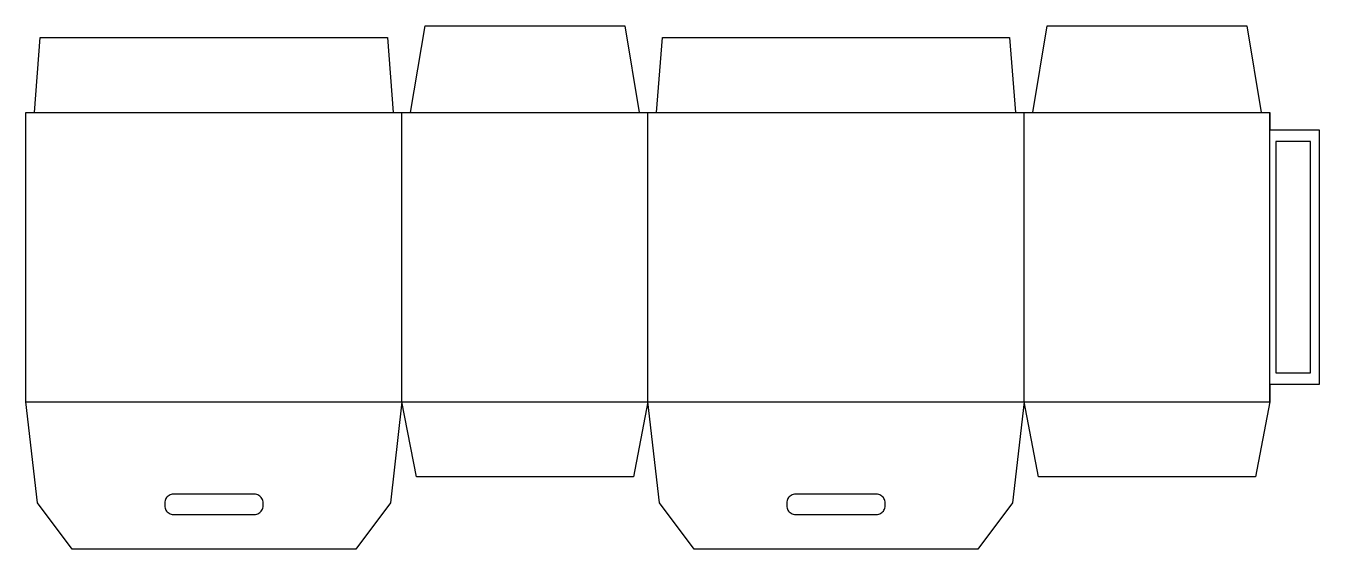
# Model space of a CAD drawing. Header units: millimetres. Extents: x 18 to 465, y 37 to 218.
import ezdxf

# ---------------------------------------------------------------- set-up
doc = ezdxf.new("R2010")
doc.units = ezdxf.units.MM
for name, color, linetype in [('CREASE', 5, 'Continuous'), ('CUT', 1, 'Continuous'), ('GLUE', 8, 'Continuous')]:
    doc.layers.add(name, color=color, linetype=linetype)

msp = doc.modelspace()

# ---------------------------------------------------------------- linework, layer by layer
at = {"layer": 'CREASE'}
for points in [[(21, 188), (145, 188)], [(148, 88), (148, 188)], [(151, 188), (230, 188)], [(233, 88), (233, 188)], [(236, 188), (360, 188)], [(363, 88), (363, 188)], [(366, 188), (445, 188)], [(448, 88), (448, 188)], [(18, 88), (148, 88)], [(148, 88), (233, 88)], [(233, 88), (363, 88)], [(363, 88), (448, 88)]]:
    msp.add_lwpolyline(points, dxfattribs=at)
at = {"layer": 'CUT'}
for points in [[(34, 37), (22, 53), (18, 88), (18, 188), (21, 188), (23, 214), (143, 214), (145, 188), (151, 188), (156, 218), (225, 218), (230, 188), (236, 188), (238, 214), (358, 214), (360, 188), (366, 188), (371, 218), (440, 218), (445, 188), (448, 188), (448, 182), (465, 182), (465, 94), (448, 94), (448, 88), (443, 62), (368, 62), (363, 88), (359, 53), (347, 37), (249, 37), (237, 53), (233, 88), (228, 62), (153, 62), (148, 88), (144, 53), (132, 37), (34, 37)], [(97, 49), (97.39, 49.03), (97.78, 49.1), (98.15, 49.23), (98.5, 49.4), (98.83, 49.62), (99.12, 49.88), (99.38, 50.17), (99.6, 50.5), (99.77, 50.85), (99.9, 51.22), (99.97, 51.61), (100, 52), (100, 53), (99.97, 53.39), (99.9, 53.78), (99.77, 54.15), (99.6, 54.5), (99.38, 54.83), (99.12, 55.12), (98.83, 55.38), (98.5, 55.6), (98.15, 55.77), (97.78, 55.9), (97.39, 55.97), (97, 56), (69, 56), (68.61, 55.97), (68.22, 55.9), (67.85, 55.77), (67.5, 55.6), (67.17, 55.38), (66.88, 55.12), (66.62, 54.83), (66.4, 54.5), (66.23, 54.15), (66.1, 53.78), (66.03, 53.39), (66, 53), (66, 52), (66.03, 51.61), (66.1, 51.22), (66.23, 50.85), (66.4, 50.5), (66.62, 50.17), (66.88, 49.88), (67.17, 49.62), (67.5, 49.4), (67.85, 49.23), (68.22, 49.1), (68.61, 49.03), (69, 49), (97, 49)], [(312, 49), (312.39, 49.03), (312.78, 49.1), (313.15, 49.23), (313.5, 49.4), (313.83, 49.62), (314.12, 49.88), (314.38, 50.17), (314.6, 50.5), (314.77, 50.85), (314.9, 51.22), (314.97, 51.61), (315, 52), (315, 53), (314.97, 53.39), (314.9, 53.78), (314.77, 54.15), (314.6, 54.5), (314.38, 54.83), (314.12, 55.12), (313.83, 55.38), (313.5, 55.6), (313.15, 55.77), (312.78, 55.9), (312.39, 55.97), (312, 56), (284, 56), (283.61, 55.97), (283.22, 55.9), (282.85, 55.77), (282.5, 55.6), (282.17, 55.38), (281.88, 55.12), (281.62, 54.83), (281.4, 54.5), (281.23, 54.15), (281.1, 53.78), (281.03, 53.39), (281, 53), (281, 52), (281.03, 51.61), (281.1, 51.22), (281.23, 50.85), (281.4, 50.5), (281.62, 50.17), (281.88, 49.88), (282.17, 49.62), (282.5, 49.4), (282.85, 49.23), (283.22, 49.1), (283.61, 49.03), (284, 49), (312, 49)]]:
    msp.add_lwpolyline(points, close=True, dxfattribs=at)
at = {"layer": 'GLUE'}
msp.add_lwpolyline([(462, 98), (462, 178), (450, 178), (450, 98), (462, 98)], close=True, dxfattribs=at)

doc.saveas('drawing.dxf')
